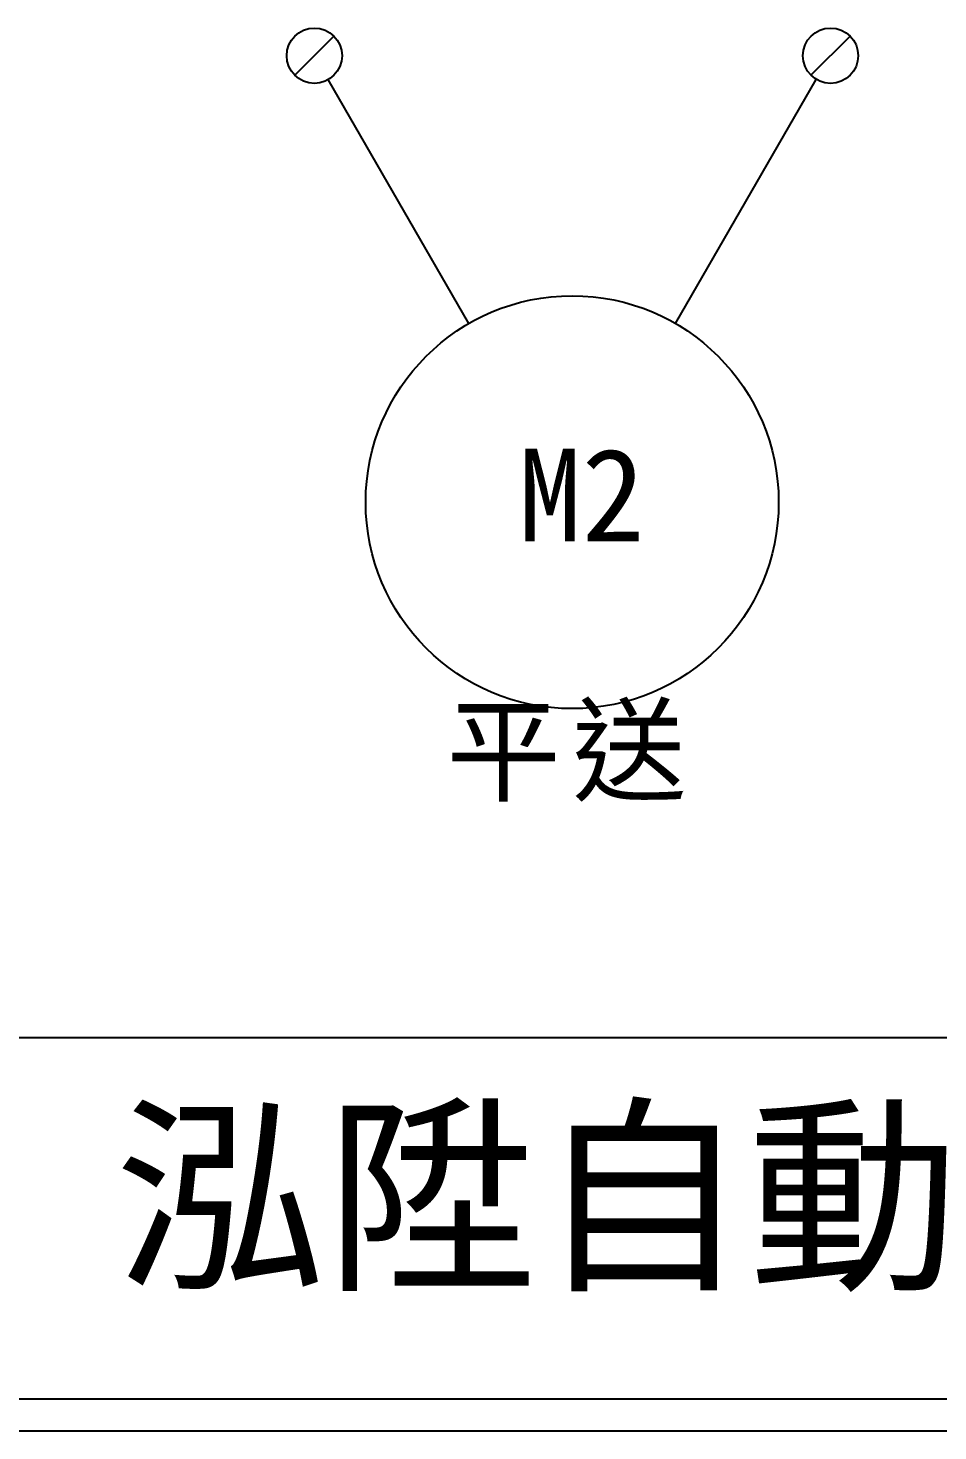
# Model space of a CAD drawing. Extents: x 10 to 297, y 3 to 207.
# Drawn here: x 45.3 to 80.5, y 3 to 57.4 of the extents above; entities that cross this region are included whole.
import ezdxf

# ---------------------------------------------------------------- set-up
doc = ezdxf.new("R2010")
doc.units = 0
doc.layers.add('圖框層', color=7, linetype='CONTINUOUS')
doc.styles.add('STSL', font='kaiu.ttf')
doc.styles.add('標楷體', font='kaiu.ttf')

msp = doc.modelspace()

# ---------------------------------------------------------------- linework, layer by layer
at = {"layer": '圖框層', "color": 7}
for p, q in [((57.109, 57.047), (55.594, 55.532)), ((77.109, 57.047), (75.594, 55.532)), ((62.34, 45.917), (56.887, 55.362)), ((70.34, 45.917), (75.799, 55.372)), ((11.25, 18.25), (295.75, 18.25)), ((11.25, 4.25), (295.75, 4.25)), ((10, 3), (297, 3))]:
    msp.add_line(p, q, dxfattribs=at)
for centre, radius in [((56.352, 56.289), 1.071), ((76.352, 56.289), 1.071), ((66.34, 38.988), 8)]:
    msp.add_circle(centre, radius, dxfattribs=at)

# ---------------------------------------------------------------- texts
at = {"layer": '圖框層', "color": 7, "style": 'STSL'}
for s, height, p in [('M2', 3.6, (64.256, 37.465)), ('泓陞自動化科技有限公司', 6, (48.604, 9.076))]:
    msp.add_text(s, height=height, dxfattribs=at).set_placement(p)
at = {"layer": '圖框層', "color": 7, "insert": (66.34, 30.988), "char_height": 3.25, "width": 24.14544, "attachment_point": 2, "style": '標楷體'}
msp.add_mtext('{\\T1.1;平送}', dxfattribs=at)

doc.saveas('drawing.dxf')
